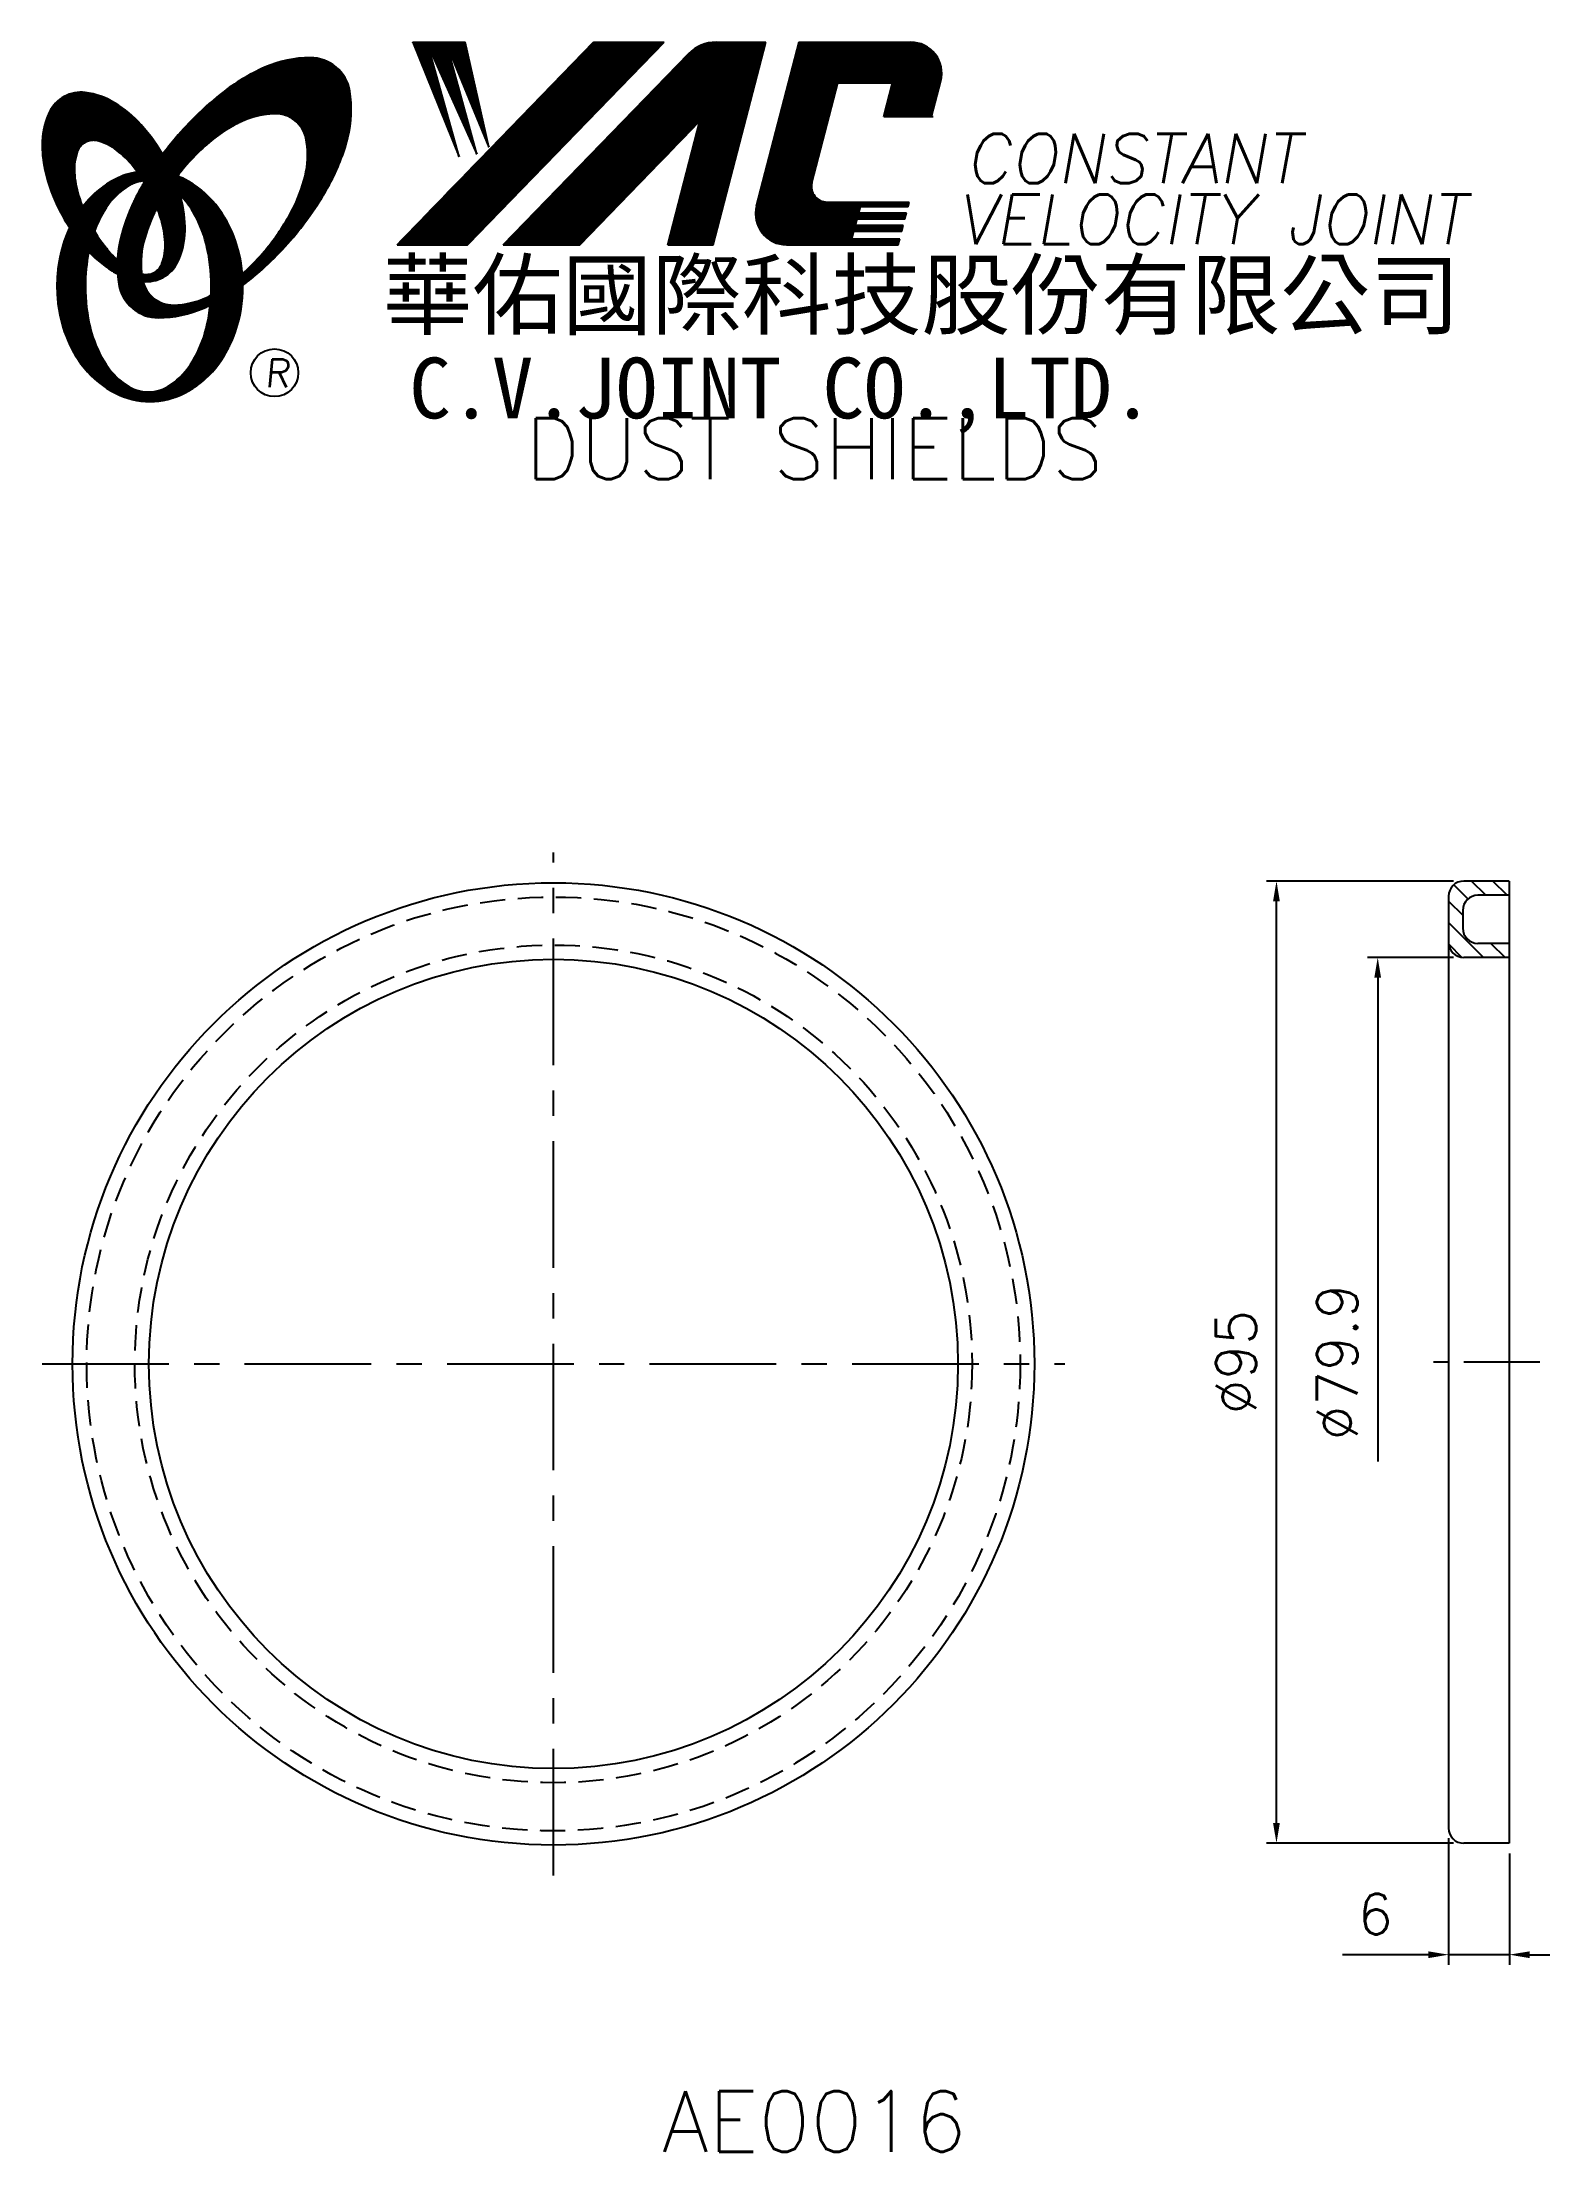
# Model space of a CAD drawing. Extents: x 547 to 696, y 362 to 571.
import ezdxf
from ezdxf.enums import TextEntityAlignment as Align

# ---------------------------------------------------------------- set-up
doc = ezdxf.new("R2010")
doc.units = 0
doc.header["$LTSCALE"] = 10
doc.header["$MEASUREMENT"] = 0
doc.linetypes.add('CENTER', pattern=[2, 1.25, -0.25, 0.25, -0.25])
doc.linetypes.add('HIDDEN', pattern=[0.375, 0.25, -0.125])
doc.layers.get('0').update_dxf_attribs({"linetype": 'CONTINUOUS'})
doc.layers.get('DEFPOINTS').update_dxf_attribs({"linetype": 'CONTINUOUS'})
doc.layers.add('4', color=7, linetype='CONTINUOUS')
doc.styles.add('CHINA', font='KAIU.TTF')
doc.styles.add('ITALICC', font='simplex.shx')
doc.dimstyles.new('STANDARD$0', dxfattribs={"dimtxt": 4, "dimasz": 2, "dimexe": 1, "dimexo": 1, "dimgap": 2, "dimtad": 1, "dimdec": 4, "dimzin": 10, "dimtxsty": 'ITALICC', "dimcen": 2, "dimclrd": 5, "dimclre": 5, "dimclrt": 18, "dimaunit": 1, "dimazin": 3, "dimtp": 0.1, "dimtfac": 0.7, "dimtdec": 4, "dimtmove": 0, "dimatfit": 3, "dimtolj": 1, "dimtzin": 10})
pattern_1 = [(45, (447.81133, 363.276262), (-0.00883883476, 0.00883883476), [])]
pattern_2 = [(45, (616.401876, 326.971852), (-0.00727476112, 0.00727476112), [])]

# ---------------------------------------------------------------- blocks, each defined once
blk = doc.blocks.new('*D4')
at = {"color": 5, "linetype": 'BYBLOCK'}
for p, q in [((686.26, 480.34), (677.76, 480.34)), ((678.76, 478.34), (678.76, 430.58))]:
    blk.add_line(p, q, dxfattribs=at)
blk.add_solid([(678.42, 478.34), (679.09, 478.34), (678.76, 480.34)], dxfattribs=at)
at = {"layer": 'DEFPOINTS', "color": 0, "linetype": 'BYBLOCK'}
for p in [(678.76, 480.34), (687.26, 480.34), (685.76, 400.44)]:
    blk.add_point(p, dxfattribs=at)
at = {"color": 18, "linetype": 'BYBLOCK', "insert": (674.76, 440.39), "char_height": 4, "attachment_point": 5, "rotation": 90, "style": 'ITALICC'}
blk.add_mtext('\\A1;∅79.9', dxfattribs=at)
blk = doc.blocks.new('*D5')
at = {"color": 5, "linetype": 'BYBLOCK'}
for p, q in [((686.26, 487.89), (667.76, 487.89)), ((668.76, 394.89), (668.76, 485.89)), ((686.26, 392.89), (667.76, 392.89))]:
    blk.add_line(p, q, dxfattribs=at)
for points in [[(668.42, 485.89), (669.09, 485.89), (668.76, 487.89)], [(668.42, 394.89), (669.09, 394.89), (668.76, 392.89)]]:
    blk.add_solid(points, dxfattribs=at)
at = {"layer": 'DEFPOINTS', "color": 0, "linetype": 'BYBLOCK'}
for p in [(668.76, 487.89), (687.26, 487.89), (687.26, 392.89)]:
    blk.add_point(p, dxfattribs=at)
at = {"color": 18, "linetype": 'BYBLOCK', "insert": (664.76, 440.39), "char_height": 4, "attachment_point": 5, "rotation": 90, "style": 'ITALICC'}
blk.add_mtext('\\A1;∅95', dxfattribs=at)
blk = doc.blocks.new('*D6')
at = {"color": 5, "linetype": 'BYBLOCK'}
for p, q in [((685.76, 393.39), (685.76, 380.89)), ((691.76, 391.89), (691.76, 380.89)), ((683.76, 381.89), (675.28, 381.89)), ((691.76, 381.89), (685.76, 381.89)), ((693.76, 381.89), (695.76, 381.89))]:
    blk.add_line(p, q, dxfattribs=at)
for points in [[(683.76, 382.22), (683.76, 381.55), (685.76, 381.89)], [(693.76, 382.22), (693.76, 381.55), (691.76, 381.89)]]:
    blk.add_solid(points, dxfattribs=at)
at = {"layer": 'DEFPOINTS', "color": 0, "linetype": 'BYBLOCK'}
for p in [(685.76, 394.39), (691.76, 392.89), (685.76, 381.89)]:
    blk.add_point(p, dxfattribs=at)
at = {"color": 18, "linetype": 'BYBLOCK', "insert": (678.52, 385.89), "char_height": 4, "attachment_point": 5, "style": 'ITALICC'}
blk.add_mtext('\\A1;6', dxfattribs=at)

msp = doc.modelspace()

# ---------------------------------------------------------------- hatches: boundary and pattern name
at = {"layer": '4', "linetype": 'CONTINUOUS'}
h = msp.add_hatch(dxfattribs=at)
h.set_pattern_fill('ANSI31', color=5, scale=0.1, style=0)
h.set_pattern_definition(pattern_1)
h.paths.add_polyline_path([(608.27004, 570.70725), (601.31273, 570.70725), (581.89612, 550.70349), (588.85343, 550.70349)])
h.paths.add_polyline_path([(611.81693, 562.94167), (608.63655, 550.70349), (613.11754, 550.70349), (618.31597, 570.70725), (613.41925, 570.70725, 0.202785967), (610.68517, 569.55083), (592.39104, 550.70349), (599.93796, 550.70349)])
h.paths.add_polyline_path([(625.44403, 566.70883), (630.83775, 566.70883), (629.96873, 563.36481), (634.68555, 563.36481), (635.60227, 566.89238, 0.490800957), (632.65207, 570.70725), (621.61776, 570.70725), (617.4107, 554.51835, 0.490800957), (620.3609, 550.70349), (631.39522, 550.70349), (631.54966, 551.2978), (626.83284, 551.2978), (627.02621, 552.04188), (631.74303, 552.04188), (631.90159, 552.65202), (627.18477, 552.65202), (627.34601, 553.27249), (632.06283, 553.27249), (632.21901, 553.87348), (627.50219, 553.87348), (627.659, 554.47686), (632.37582, 554.47686), (632.49255, 554.92605), (624.3528, 554.92605, -0.490800957), (622.8777, 556.83349)])
h = msp.add_hatch(dxfattribs=at)
h.set_pattern_fill('ANSI31', color=1, scale=0.1, style=0)
h.set_pattern_definition(pattern_1)
h.paths.add_polyline_path([(588.6281, 570.70725), (583.45077, 570.70725), (588.02153, 559.40351), (584.9556, 570.36149), (589.79034, 559.63916), (586.84233, 570.36149), (590.96955, 560.34613)])
h = msp.add_hatch(dxfattribs=at)
h.set_pattern_fill('ANSI31', color=5, scale=0.082305, style=0)
h.set_pattern_definition([(45, (447.81133, 363.276262), (-0.00727476112, 0.00727476112), [])])
h.paths.add_polyline_path([(569.8468, 563.64477, -0.172879177), (571.78828, 562.9862, -0.172879177), (572.87557, 561.24815, -0.104527385), (572.90335, 557.91996, -0.065680101), (571.73382, 554.518, -0.051823203), (569.2934, 550.67561, -0.044272532), (566.61843, 547.84928, -0.020203161), (566.67201, 546.71136, 0.006517006), (567.07656, 547.02344, 0.049863361), (571.62999, 551.4365, 0.049863361), (575.21962, 556.66366, 0.063682799), (577.04067, 561.29101, 0.103597411), (577.22997, 565.87498, 0.177892575), (575.88136, 568.24526, 0.177892575), (573.31897, 569.17858, 0.103597411), (568.83117, 568.22554, 0.063682799), (564.57342, 565.65646, 0.049863361), (560.02, 561.2434, 0.016070017), (558.7493, 559.63709, -0.007061632), (558.99658, 559.20006, -0.031648676), (559.94917, 557.16348, -0.008069351), (560.38108, 557.72779, -0.051823203), (563.55945, 560.98625, -0.065680101), (566.60138, 562.9066, -0.104527385)])
h.paths.add_polyline_path([(556.77113, 550.48345, -0.065680101), (557.94066, 553.8854, -0.006063428), (558.1846, 554.36042, 0.027613469), (557.45777, 555.94849, 0.017011252), (556.92435, 556.88346, 0.007829282), (556.43036, 556.01624, 0.063682799), (554.60932, 551.38889, 0.103597411), (554.42002, 546.80492, 0.177892575), (555.76863, 544.43464, 0.177892575), (558.33102, 543.50131, 0.103597411), (562.81882, 544.45436, 0.008811776), (563.44579, 544.74444, 0.013922709), (563.52311, 545.71425, -0.009086703), (563.0731, 545.4968, -0.104527385), (559.82768, 544.75864, -0.172879177), (557.8862, 545.41721, -0.172879177), (556.79891, 547.15526, -0.104527385)])
h = msp.add_hatch(dxfattribs=at)
h.set_pattern_fill('ANSI31', color=3, scale=0.082305, style=0)
h.set_pattern_definition(pattern_2)
h.paths.add_polyline_path([(554.0503, 564.6956, 0.106488277), (551.10842, 565.73417, 0.158297415), (549.01822, 565.33913, 0.158297415), (547.55889, 563.79144, 0.106488277), (546.84807, 560.75367, 0.071723199), (547.26612, 557.44072, 0.058080454), (548.8111, 553.62533, 0.058080454), (551.19215, 550.26754, 0.071723199), (553.75739, 548.12979, 0.020895977), (554.29758, 547.8278, -0.030777155), (554.28167, 549.20402, -0.042059526), (553.18531, 550.36678, -0.04691039), (551.56615, 552.84793, -0.04691039), (550.43787, 555.58741, -0.060581117), (550.03577, 557.84948, -0.10187153), (550.34739, 559.93768, -0.185892489), (551.12748, 560.82932, -0.185892489), (552.30412, 560.96744, -0.10187153), (554.20177, 560.04191, -0.060581117), (555.8386, 558.42964, -0.04691039), (557.45777, 555.94849, -0.04691039), (558.58605, 553.209, -0.060581117), (558.98815, 550.94694, -0.10187153), (558.67653, 548.85873, -0.185892489), (557.89644, 547.96709, -0.185892489), (556.7198, 547.82897, -0.002013383), (556.679, 547.8396, 0.021593804), (556.79891, 547.15526, 0.006477741), (556.81691, 547.07822, 0.14950097), (558.78947, 547.48626, 0.158297415), (560.2488, 549.03395, 0.106488277), (560.95961, 552.07172, 0.071723199), (560.54157, 555.38467, 0.058080454), (558.99658, 559.20006, 0.058080454), (556.61554, 562.55785, 0.071723199)])
h = msp.add_hatch(dxfattribs=at)
h.set_pattern_fill('ANSI31', color=1, scale=0.082305, style=0)
h.set_pattern_definition(pattern_2)
h.paths.add_polyline_path([(555.14392, 556.37215, -0.120168026), (556.83571, 557.02554, 0.016865385), (556.23595, 557.90828, 0.076648372), (554.07973, 557.18936, 0.104809576), (550.99527, 554.67627, 0.005838257), (550.82833, 554.46406, 0.028089978), (551.56615, 552.84793, 0.014237292), (552.00828, 552.06288, -0.045767751), (552.93346, 553.99973, -0.106890197)])
h.paths.add_polyline_path([(551.11255, 546.61753, -0.048711043), (551.44266, 549.99787, -0.007865741), (551.19215, 550.26754, -0.037695478), (549.55628, 552.3863, 0.03042545), (549.03095, 551.08233, 0.080710289), (548.30551, 546.61753, 0.080710289), (549.03095, 542.15274, 0.089265679), (550.99527, 538.5588, 0.104809576), (554.07973, 536.0457, 0.11926607), (557.48892, 535.22077, 0.11926607), (560.89811, 536.0457, 0.104809576), (563.98257, 538.5588, 0.089265679), (565.94689, 542.15274, 0.080710289), (566.67232, 546.61753, 0.080710289), (565.94689, 551.08233, 0.089265679), (563.98257, 554.67627, 0.104809576), (560.89811, 557.18936, 0.025513357), (560.20488, 557.50211, 0.004818181), (559.94917, 557.16348, -0.023722145), (560.49039, 555.56673, -0.065307489), (561.72557, 553.99973, -0.073950765), (563.03802, 550.802, -0.060532391), (563.54647, 546.61753, -0.060532391), (563.03802, 542.43307, -0.073950765), (561.72557, 539.23534, -0.106890197), (559.51511, 536.86292, -0.153118262), (557.32951, 536.17754, -0.153118262), (555.14392, 536.86292, -0.106890197), (552.93346, 539.23534, -0.073950765), (551.62101, 542.43307, -0.060532391)])
h = msp.add_hatch(dxfattribs=at)
h.set_pattern_fill('ANSI31', color=5, scale=12, angle=90, style=0)
h.set_pattern_definition([(135, (420.6786, 364.9076), (-1.06066, -1.06066), [])])
h.paths.add_polyline_path([(691.75804, 480.33722), (691.75804, 481.73722), (688.65804, 481.73722, -0.414213562), (687.15804, 483.23722), (687.15804, 484.98722, -0.414213562), (688.65804, 486.48722), (691.75804, 486.48722), (691.75804, 487.88722), (687.25804, 487.88722, 0.414213562), (685.75804, 486.38722), (685.75804, 481.83722, 0.414213562), (687.25804, 480.33722)])

# ---------------------------------------------------------------- linework, layer by layer
at = {"layer": '4', "color": 5, "linetype": 'CONTINUOUS'}
for p, q in [((581.89612, 550.70349), (601.31273, 570.70725)), ((588.85343, 550.70349), (608.27004, 570.70725)), ((601.31273, 570.70725), (608.27004, 570.70725)), ((613.11754, 550.70349), (618.31597, 570.70725)), ((613.41925, 570.70725), (618.31597, 570.70725)), ((617.4107, 554.51835), (621.61776, 570.70725)), ((621.61776, 570.70725), (632.65207, 570.70725)), ((592.39104, 550.70349), (610.68517, 569.55083)), ((622.8777, 556.83349), (625.44403, 566.70883)), ((625.44403, 566.70883), (630.83775, 566.70883)), ((629.96873, 563.36481), (630.83775, 566.70883)), ((634.68555, 563.36481), (635.60227, 566.89238)), ((599.93796, 550.70349), (611.81693, 562.94167)), ((608.63655, 550.70349), (611.81693, 562.94167)), ((629.96873, 563.36481), (634.83599, 563.36481)), ((624.3528, 554.92605), (632.49255, 554.92605)), ((627.50219, 553.87348), (627.659, 554.47686)), ((627.659, 554.47686), (632.37582, 554.47686)), ((632.37582, 554.47686), (632.49255, 554.92605)), ((626.83284, 551.2978), (627.02621, 552.04188)), ((627.02621, 552.04188), (631.74303, 552.04188)), ((627.18477, 552.65202), (627.34601, 553.27249)), ((627.18477, 552.65202), (631.90159, 552.65202)), ((627.34601, 553.27249), (632.06283, 553.27249)), ((627.50219, 553.87348), (632.21901, 553.87348)), ((631.74303, 552.04188), (631.90159, 552.65202)), ((632.06283, 553.27249), (632.21901, 553.87348)), ((581.89612, 550.70349), (588.85343, 550.70349)), ((592.39104, 550.70349), (599.93796, 550.70349)), ((608.63655, 550.70349), (613.11754, 550.70349)), ((620.3609, 550.70349), (631.39522, 550.70349)), ((626.83284, 551.2978), (631.54966, 551.2978)), ((631.39522, 550.70349), (631.54966, 551.2978))]:
    msp.add_line(p, q, dxfattribs=at)
at = {"layer": '4', "color": 1, "linetype": 'CONTINUOUS'}
for p, q in [((583.45077, 570.70725), (588.02153, 559.40351)), ((583.45077, 570.70725), (588.6281, 570.70725)), ((590.96955, 560.34613), (588.6281, 570.70725)), ((584.9556, 570.36149), (589.79034, 559.63916)), ((588.02153, 559.40351), (584.9556, 570.36149)), ((586.84233, 570.36149), (590.96955, 560.34613)), ((589.79034, 559.63916), (586.84233, 570.36149))]:
    msp.add_line(p, q, dxfattribs=at)
at = {"layer": '4', "color": 5, "linetype": 'CENTER'}
for p, q in [((597.34625, 389.71315), (597.34625, 490.71315)), ((546.84625, 440.21315), (647.84625, 440.21315))]:
    msp.add_line(p, q, dxfattribs=at)
at = {"layer": '4', "color": 7, "linetype": 'CONTINUOUS'}
for p, q in [((691.75804, 487.88722), (687.25804, 487.88722)), ((691.75804, 487.88722), (691.75804, 392.88722)), ((685.75804, 486.38722), (685.75804, 481.83722)), ((691.75804, 486.48722), (688.65804, 486.48722)), ((687.15804, 484.98722), (687.15804, 483.23722)), ((685.75804, 481.83722), (685.75804, 394.38722)), ((691.75804, 481.73722), (688.65804, 481.73722)), ((691.75804, 480.33722), (687.25804, 480.33722)), ((691.75804, 392.88722), (687.25804, 392.88722))]:
    msp.add_line(p, q, dxfattribs=at)
at = {"layer": '4', "color": 5, "linetype": 'CENTER', "ltscale": 0.6}
msp.add_line((694.75804, 440.38722), (682.75804, 440.38722), dxfattribs=at)
at = {"layer": '4', "color": 5, "linetype": 'CONTINUOUS'}
for points in [[(566.67201, 546.71136, 0.006517006), (567.07656, 547.02344, 0.049863361), (571.62999, 551.4365, 0.049863361), (575.21962, 556.66366, 0.063682799), (577.04067, 561.29101, 0.103597411), (577.22997, 565.87498, 0.177892575), (575.88136, 568.24526, 0.177892575), (573.31897, 569.17858, 0.103597411), (568.83117, 568.22554, 0.063682799), (564.57342, 565.65646, 0.049863361), (560.02, 561.2434, 0.016070017), (558.7493, 559.63709)], [(566.61843, 547.84928, 0.044272532), (569.2934, 550.67561, 0.051823203), (571.73382, 554.518, 0.065680101), (572.90335, 557.91996, 0.104527385), (572.87557, 561.24815, 0.172879177), (571.78828, 562.9862, 0.172879177), (569.8468, 563.64477, 0.104527385), (566.60138, 562.9066, 0.065680101), (563.55945, 560.98625, 0.051823203), (560.38108, 557.72779, 0.008069351), (559.94917, 557.16348)], [(556.92435, 556.88346, 0.007829282), (556.43036, 556.01624, 0.063682799), (554.60932, 551.38889, 0.103597411), (554.42002, 546.80492, 0.177892575), (555.76863, 544.43464, 0.177892575), (558.33102, 543.50131, 0.103597411), (562.81882, 544.45436, 0.008811776), (563.44579, 544.74444, 0.008811776)], [(558.1846, 554.36042, 0.006063428), (557.94066, 553.8854, 0.065680101), (556.77113, 550.48345, 0.104527385), (556.79891, 547.15526, 0.172879177), (557.8862, 545.41721, 0.172879177), (559.82768, 544.75864, 0.104527385), (563.0731, 545.4968, 0.009086703), (563.52311, 545.71425, 0.009086703)]]:
    msp.add_lwpolyline(points, format="xyb", dxfattribs=at)
at = {"layer": '4', "color": 3, "linetype": 'CONTINUOUS'}
for points in [[(556.81691, 547.07822, 0.14950097), (558.78947, 547.48626, 0.158297415), (560.2488, 549.03395, 0.106488277), (560.95961, 552.07172, 0.071723199), (560.54157, 555.38467, 0.058080454), (558.99658, 559.20006, 0.058080454), (556.61554, 562.55785, 0.071723199), (554.0503, 564.6956, 0.106488277), (551.10842, 565.73417, 0.158297415), (549.01822, 565.33913, 0.158297415), (547.55889, 563.79144, 0.106488277), (546.84807, 560.75367, 0.071723199), (547.26612, 557.44072, 0.058080454), (548.8111, 553.62533, 0.058080454), (551.19215, 550.26754, 0.071723199), (553.75739, 548.12979, 0.020895977), (554.29758, 547.8278, 0.020895977)], [(556.679, 547.8396, 0.002013383), (556.7198, 547.82897, 0.185892489), (557.89644, 547.96709, 0.185892489), (558.67653, 548.85873, 0.10187153), (558.98815, 550.94694, 0.060581117), (558.58605, 553.209, 0.04691039), (557.45777, 555.94849, 0.04691039), (555.8386, 558.42964, 0.060581117), (554.20177, 560.04191, 0.10187153), (552.30412, 560.96744, 0.185892489), (551.12748, 560.82932, 0.185892489), (550.34739, 559.93768, 0.10187153), (550.03577, 557.84948, 0.060581117), (550.43787, 555.58741, 0.04691039), (551.56615, 552.84793, 0.04691039), (553.18531, 550.36678, 0.042059526), (554.28167, 549.20402, 0.042059526)]]:
    msp.add_lwpolyline(points, format="xyb", dxfattribs=at)
at = {"layer": '4', "color": 1, "linetype": 'CONTINUOUS'}
for points in [[(549.55628, 552.3863, 0.03042545), (549.03095, 551.08233, 0.080710289), (548.30551, 546.61753, 0.080710289), (549.03095, 542.15274, 0.089265679), (550.99527, 538.5588, 0.104809576), (554.07973, 536.0457, 0.11926607), (557.48892, 535.22077, 0.11926607), (560.89811, 536.0457, 0.104809576), (563.98257, 538.5588, 0.089265679), (565.94689, 542.15274, 0.080710289), (566.67232, 546.61753, 0.080710289), (565.94689, 551.08233, 0.089265679), (563.98257, 554.67627, 0.104809576), (560.89811, 557.18936, 0.025513357), (560.20488, 557.50211, 0.025513357)], [(556.23595, 557.90828, 0.076648372), (554.07973, 557.18936, 0.104809576), (550.99527, 554.67627, 0.005838257), (550.82833, 554.46406, 0.005838257)], [(556.83571, 557.02554, 0.120168026), (555.14392, 556.37215, 0.106890197), (552.93346, 553.99973, 0.045767751), (552.00828, 552.06288, 0.045767751)], [(551.44266, 549.99787, 0.048711043), (551.11255, 546.61753, 0.060532391), (551.62101, 542.43307, 0.073950765), (552.93346, 539.23534, 0.106890197), (555.14392, 536.86292, 0.153118262), (557.32951, 536.17754, 0.153118262), (559.51511, 536.86292, 0.106890197), (561.72557, 539.23534, 0.073950765), (563.03802, 542.43307, 0.060532391), (563.54647, 546.61753, 0.060532391), (563.03802, 550.802, 0.073950765), (561.72557, 553.99973, 0.065307489), (560.49039, 555.56673)]]:
    msp.add_lwpolyline(points, format="xyb", dxfattribs=at)
at = {"layer": '4', "color": 5, "linetype": 'CONTINUOUS'}
msp.add_circle((569.79316, 538.07181), 2.35282, dxfattribs=at)
at = {"layer": '4', "color": 7, "linetype": 'CONTINUOUS'}
for radius in [47.5, 39.95]:
    msp.add_circle((597.34625, 440.21315), radius, dxfattribs=at)
at = {"layer": '4', "color": 5, "linetype": 'HIDDEN'}
for radius in [46.1, 41.35]:
    msp.add_circle((597.34625, 440.21315), radius, dxfattribs=at)
at = {"layer": '4', "color": 5, "linetype": 'CONTINUOUS'}
for centre, radius, start, end in [((613.41925, 566.89701), 3.81024, 90, 135.8533387), ((632.65207, 567.65905), 3.04819, 345.4326059, 90), ((624.3528, 556.45015), 1.5241, 165.4326059, 270), ((620.3609, 553.75168), 3.04819, 165.4326059, 270)]:
    msp.add_arc(centre, radius, start, end, dxfattribs=at)
at = {"layer": '4', "color": 7, "linetype": 'CONTINUOUS'}
for centre, start, end in [((687.25804, 486.38722), 90, 180), ((688.65804, 484.98722), 90, 180), ((688.65804, 483.23722), 180, 270), ((687.25804, 481.83722), 180, 270), ((687.25804, 394.38722), 180, 270)]:
    msp.add_arc(centre, 1.5, start, end, dxfattribs=at)
msp.add_point((691.75804, 480.33722), dxfattribs=at)

# ---------------------------------------------------------------- texts
at = {"layer": '4', "color": 5, "linetype": 'CONTINUOUS', "style": 'ITALICC'}
for s, height, oblique, p in [('CONSTANT', 4.9, 10, (638.04493, 556.77395)), ('VELOCITY JOINT', 4.9, 10, (637.16671, 550.77857)), ('R', 2.75625, 5, (568.83447, 536.66221))]:
    msp.add_text(s, height=height, dxfattribs=dict(at, oblique=oblique)).set_placement(p)
at = {"layer": '4', "color": 7, "linetype": 'CONTINUOUS', "style": 'CHINA'}
for s, height, p in [('華佑國際科技股份有限公司', 6.5, (580.48276, 542.51364)), ('C.V.JOINT CO.,LTD.', 6, (583.1114, 533.56742))]:
    msp.add_text(s, height=height, dxfattribs=at).set_placement(p)
at = {"layer": '4', "color": 18, "linetype": 'CONTINUOUS', "style": 'ITALICC'}
for s, p in [('DUST SHIELDS', (623.11412, 527.5746)), ('AE0016', (623.11412, 362.42721))]:
    msp.add_text(s, height=6, dxfattribs=at).set_placement(p, align=Align.CENTER)

# ---------------------------------------------------------------- dimensions: what is measured, and where the dimension line sits
at = {"layer": '4', "color": 7, "linetype": 'CONTINUOUS'}
dim = msp.add_linear_dim(base=(668.75801, 487.88722), p1=(687.25804, 392.88722), p2=(687.25804, 487.88722), angle=90, text='%%C95', dimstyle='STANDARD$0', dxfattribs=at)
dim.commit()
dim.dimension.update_dxf_attribs({"geometry": '*D5', "text_midpoint": (664.75801, 440.38722)})
dim = msp.add_linear_dim(base=(678.75801, 480.33722), p1=(685.75804, 400.43722), p2=(687.25804, 480.33722), angle=90, text='%%C79.9', dimstyle='STANDARD$0', override={"dimcen": -2, "dimse1": 1, "dimsd1": 1}, dxfattribs=at)
dim.commit()
dim.dimension.update_dxf_attribs({"geometry": '*D4', "text_midpoint": (674.75801, 440.38722)})
dim = msp.add_linear_dim(base=(685.75804, 381.88725), p1=(691.75804, 392.88722), p2=(685.75804, 394.38722), text='6', dimstyle='STANDARD$0', dxfattribs=at)
dim.commit()
dim.dimension.update_dxf_attribs({"geometry": '*D6', "text_midpoint": (678.51994, 385.88725)})

doc.saveas('drawing.dxf')
